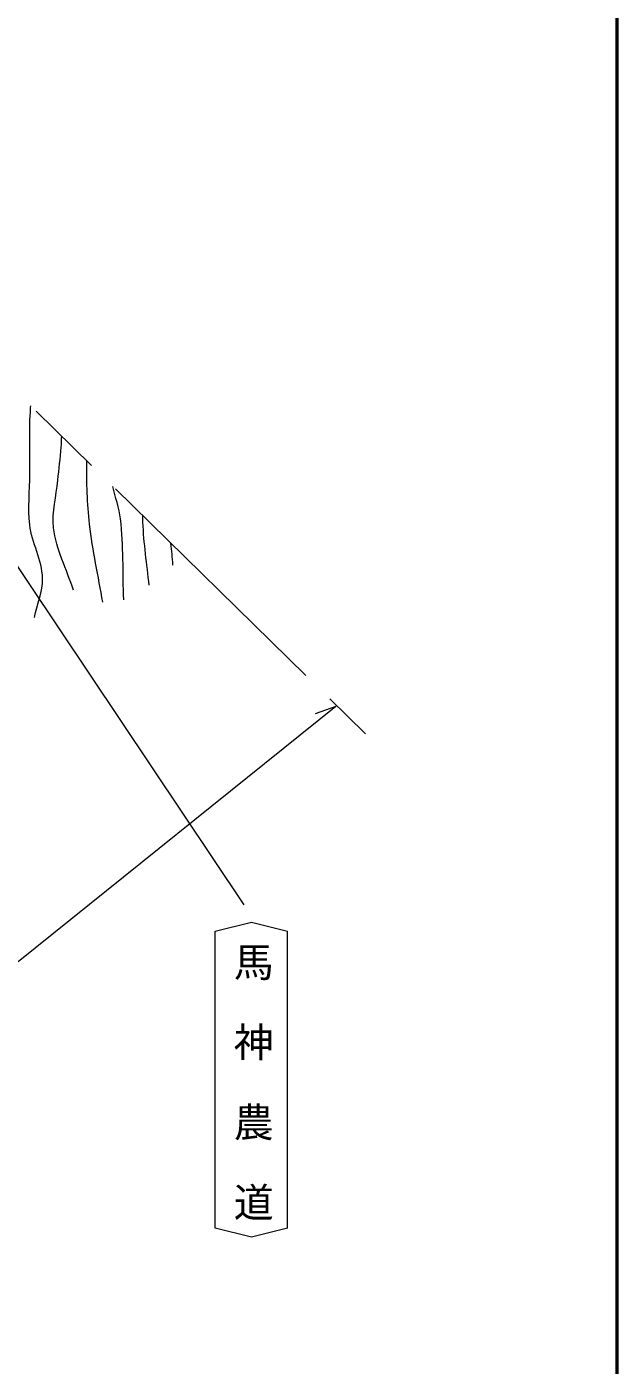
# Model space of a CAD drawing. Units: millimetres, scale not verified. Extents: x 40000 to 680000, y 20000 to 380000.
# Drawn here: x 552424 to 579000, y 269825 to 330028 of the extents above; entities that cross this region are included whole.
import ezdxf
from ezdxf.enums import TextEntityAlignment as Align

# ---------------------------------------------------------------- set-up
doc = ezdxf.new("R2010")
doc.units = ezdxf.units.MM
doc.header["$LTSCALE"] = 1000
doc.linetypes.add('CHAIN', pattern=[18.5, 12, -1.5, 3.5, -1.5])
for name, color, linetype, lineweight in [('M-BGD', 7, 'Continuous', 13), ('M-BMK', 2, 'CHAIN', 13), ('M-STR-HTXT', 7, 'Continuous', 13), ('M-STR-STRC', 7, 'Continuous', 13), ('M-TTL-LINE', 7, 'Continuous', 50)]:
    doc.layers.add(name, color=color, linetype=linetype, lineweight=lineweight)
doc.styles.add('@ＭＳ ゴシック', font='')
doc.styles.get('@ＭＳ ゴシック').set_extended_font_data('@MS Gothic')

msp = doc.modelspace()

# ---------------------------------------------------------------- linework, layer by layer
at = {"layer": 'M-BGD'}
for points, knots in [([(552772.7, 303455.6), (552892.8, 304042.3), (553142.8, 304616.9), (553132.9, 305215.7), (553119.3, 306041.6), (552651.3, 306805.2), (552556.4, 307625.8), (552468.7, 308384.1), (552562.4, 309152.5), (552566.6, 309915.9), (552571.7, 310841.7), (552529.8, 311769.1), (552584.9, 312693.3), (552590.5, 312787.7), (552597, 312882), (552604.4, 312976.3)], [0, 0, 0, 0, 1, 1, 1, 2, 2, 2, 3, 3, 3, 4, 4, 4, 5, 5, 5, 5]), ([(554522.2, 304686.9), (554225, 305623.8), (553737.2, 306520.5), (553630.5, 307497.7), (553553, 308206.6), (553753.7, 308918.6), (553822, 309628.4), (553870, 310127.7), (553942.4, 310624.7), (553975.4, 311125.2), (553986.1, 311286.6), (553993.8, 311448.1), (553999.7, 311609.8)], [0, 0, 0, 0, 1, 1, 1, 2, 2, 2, 3, 3, 3, 4, 4, 4, 4]), ([(555846.9, 304140.7), (555648.6, 305312.1), (555378.4, 306473.6), (555251.9, 307654.9), (555152.1, 308586.4), (555114.3, 309525.6), (555123.4, 310462.4), (555123.6, 310477.8), (555123.7, 310493.2), (555123.9, 310508.6)], [0, 0, 0, 0, 1, 1, 1, 2, 2, 2, 3, 3, 3, 3]), ([(556787, 304254), (556739.5, 305465.8), (556787.7, 306685.2), (556644.6, 307889.5), (556585.7, 308385.3), (556402.4, 308865.3), (556302.8, 309354.1)], [0, 0, 0, 0, 1, 1, 1, 2, 2, 2, 2]), ([(557929.1, 304906.6), (557837.4, 305852.4), (557685.8, 306794.3), (557654, 307744), (557650.7, 307841.8), (557648.4, 307939.6), (557647.1, 308037.4)], [0, 0, 0, 0, 1, 1, 1, 2, 2, 2, 2])]:
    msp.add_open_spline(points, degree=3, knots=knots, dxfattribs=at)
for points in [[(552604.4, 312976.3), (552604.4, 312976.3), (552604.4, 312976.3), (552604.4, 312976.3)], [(552604.4, 312976.3), (552604.4, 312976.3), (552604.4, 312976.3), (552604.4, 312976.3)], [(553999.7, 311609.8), (553999.7, 311609.8), (553999.7, 311609.8), (553999.7, 311609.8)], [(553999.7, 311609.8), (553999.7, 311609.8), (553999.7, 311609.8), (553999.7, 311609.8)], [(555123.9, 310508.6), (555123.9, 310508.6), (555123.9, 310508.6), (555123.9, 310508.6)], [(555123.9, 310508.6), (555123.9, 310508.6), (555123.9, 310508.6), (555123.9, 310508.6)], [(556302.8, 309354.1), (556302.8, 309354.1), (556302.8, 309354.1), (556302.8, 309354.1)], [(556302.8, 309354.1), (556302.8, 309354.1), (556302.8, 309354.1), (556302.8, 309354.1)], [(557647.1, 308037.4), (557647.1, 308037.4), (557647.1, 308037.4), (557647.1, 308037.4)], [(557647.1, 308037.4), (557647.1, 308037.4), (557647.1, 308037.4), (557647.1, 308037.4)], [(558914.9, 306795.7), (558914.9, 306795.7), (558914.9, 306795.7), (558914.9, 306795.7)], [(558914.9, 306795.7), (558914.9, 306795.7), (558914.9, 306795.7), (558914.9, 306795.7)], [(559001.8, 305817.9), (558978.6, 306143.9), (558947.7, 306469.8), (558914.9, 306795.7)]]:
    msp.add_open_spline(points, degree=3, dxfattribs=at)
at = {"layer": 'M-BMK'}
msp.add_line((543198.5, 322188.5), (567666, 298224.8), dxfattribs=at)
at = {"layer": 'M-STR-HTXT'}
for q in [(552039.5, 287974.4), (565403.3, 299121.6)]:
    msp.add_line((566330.4, 299458.1), q, dxfattribs=at)
at = {"layer": 'M-STR-STRC'}
for p, q in [((562204.7, 290530), (544265.4, 317315.3)), ((560901.7, 289353.4), (562532.2, 289755.1)), ((562532.2, 289755.1), (564162.6, 289353.4)), ((560901.7, 275990.8), (560901.7, 289353.4)), ((564162.6, 275990.8), (564162.6, 289353.4)), ((562532.2, 275589.1), (560901.7, 275990.8)), ((564162.6, 275990.8), (562532.2, 275589.1))]:
    msp.add_line(p, q, dxfattribs=at)
at = {"layer": 'M-TTL-LINE'}
msp.add_line((578999.9, 20000), (578999.9, 369999.9), dxfattribs=at)

# ---------------------------------------------------------------- texts
at = {"layer": 'M-STR-STRC', "style": '@ＭＳ ゴシック'}
msp.add_text('馬\u3000神\u3000農\u3000道', height=1320, rotation=270, dxfattribs=at).set_placement((561558.3, 282571.2), align=Align.BOTTOM_CENTER)

doc.saveas('drawing.dxf')
